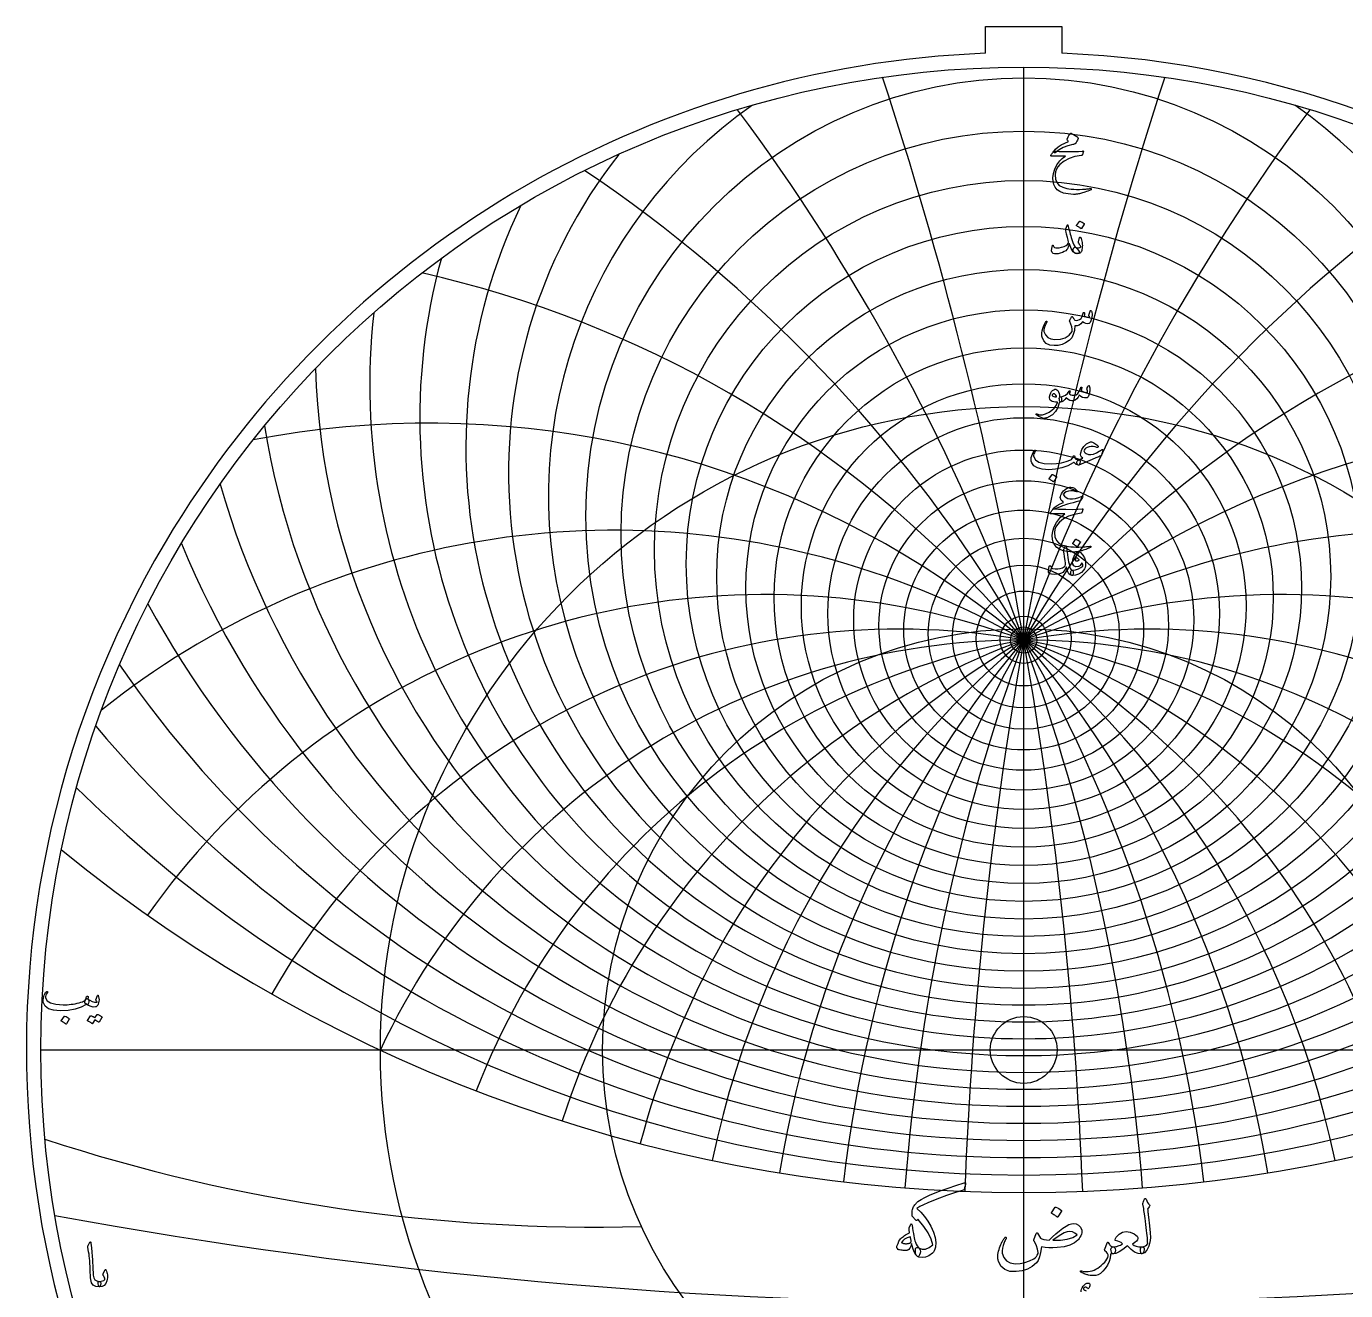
# Model space of a CAD drawing. Header units: millimetres. Extents: x -80 to 80, y -80 to 82.
# Drawn here: x -80.4 to 25.9, y -19.4 to 82.5 of the extents above; entities that cross this region are included whole.
import ezdxf

# ---------------------------------------------------------------- set-up
doc = ezdxf.new("R2010")
doc.units = ezdxf.units.MM
for name, color, linetype in [('CUT_INNER', 6, 'Continuous'), ('CUT_OUTER', 1, 'Continuous'), ('ENGRAVE', 7, 'Continuous'), ('ENGRAVE_FINE', 8, 'Continuous'), ('TEXT', 5, 'Continuous')]:
    doc.layers.add(name, color=color, linetype=linetype)

msp = doc.modelspace()

# ---------------------------------------------------------------- linework, layer by layer
at = {"layer": 'CUT_INNER'}
msp.add_circle((0, 0), 2.69, dxfattribs=at)
at = {"layer": 'CUT_OUTER'}
for points in [[(-3.08, 82.482), (3.08, 82.482), (3.08, 80.3107)], [(-3.08, 80.3107), (-3.08, 82.482)]]:
    msp.add_lwpolyline(points, dxfattribs=at)
for centre, radius, start, end in [((-0.0002, -0.0002), 80.3699, 149.413866, 87.803582), ((-0.0008, 0.0008), 80.3689, 92.195702, 149.41427)]:
    msp.add_arc(centre, radius, start, end, dxfattribs=at)
at = {"layer": 'ENGRAVE'}
for points in [[(0, -79.2), (0, 79.2)], [(-79.2, 0), (79.2, 0)]]:
    msp.add_lwpolyline(points, dxfattribs=at)
for centre, radius in [((0, 0), 79.2), ((0, 41.5908), 32.4494), ((0, 36.4617), 20.1155), ((0, 0), 51.8435), ((0, 33.8384), 9.6634), ((0, 33.0279), 1.056), ((0, 0), 33.9362)]:
    msp.add_circle(centre, radius, dxfattribs=at)
for centre, radius, start, end in [((0, 50.927), 48.6634, 164.663432, 15.336568), ((0, 68.9515), 73.4873, 202.52382, 337.47618), ((0, -24.175), 57.203, 25, 155), ((0, -24.175), 57.203, 25, 155), ((0, 111.1787), 122.6721, 230.794386, 309.205614), ((-34.4562, 128.5923), 142.8669, 251.886951, 271.462631)]:
    msp.add_arc(centre, radius, start, end, dxfattribs=at)
at = {"layer": 'ENGRAVE_FINE'}
for centre, radius in [((0, 43.0375), 35.2894), ((0, 40.3051), 29.7574), ((0, 39.1628), 27.1938), ((0, 38.1494), 24.7418), ((0, 37.2525), 22.3866), ((0, 35.7683), 17.9172), ((0, 35.165), 15.7815), ((0, 34.6455), 13.6994), ((0, 34.2047), 11.6625), ((0, 33.5432), 7.695), ((0, 33.3163), 5.7506), ((0, 33.1556), 3.824), ((0, 33.0598), 1.9091)]:
    msp.add_circle(centre, radius, dxfattribs=at)
for centre, radius, start, end in [((-324.4141, -24.175), 329.4187, 2.222313, 18.138904), ((-324.4141, -24.175), 329.4187, 2.222313, 18.138904), ((324.4141, -24.175), 329.4187, 161.861096, 177.777687), ((324.4141, -24.175), 329.4187, 161.861096, 177.777687), ((0, 44.6662), 38.3007, 124.768643, 55.231357), ((-157.1638, -24.175), 167.2502, 4.47719, 36.696033), ((-157.1638, -24.175), 167.2502, 4.47719, 36.696033), ((157.1638, -24.175), 167.2502, 143.303967, 175.52281), ((157.1638, -24.175), 167.2502, 143.303967, 175.52281), ((0, 46.5024), 41.5104, 141.807745, 38.192255), ((-99.0784, -24.175), 114.4059, 6.799082, 56.167179), ((-99.0784, -24.175), 114.4059, 6.799082, 56.167179), ((99.0784, -24.175), 114.4059, 123.832821, 173.200918), ((99.0784, -24.175), 114.4059, 123.832821, 173.200918), ((0, 48.5767), 44.9514, 154.322624, 25.677376), ((-68.1718, -24.175), 88.992, 9.226433, 77.22755), ((-68.1718, -24.175), 88.992, 9.226433, 77.22755), ((68.1718, -24.175), 88.992, 102.77245, 170.773567), ((68.1718, -24.175), 88.992, 102.77245, 170.773567), ((0, 53.5999), 52.695, 173.668859, 6.331141), ((0, 56.6539), 57.1063, 181.754826, 358.245174), ((-47.999, -24.175), 74.6732, 11.804305, 100.885265), ((-47.999, -24.175), 74.6732, 11.804305, 100.885265), ((0, 60.1626), 61.973, 189.16365, 350.83635), ((47.999, -24.175), 74.6732, 79.114735, 168.195695), ((47.999, -24.175), 74.6732, 79.114735, 168.195695), ((0, 64.2207), 67.3916, 196.051023, 343.948977), ((-33.0261, -24.175), 66.0523, 14.587882, 128.690572), ((-33.0261, -24.175), 66.0523, 14.587882, 128.690572), ((33.0261, -24.175), 66.0523, 51.309428, 165.412118), ((33.0261, -24.175), 66.0523, 51.309428, 165.412118), ((-20.8202, -24.175), 60.8741, 17.647457, 144.863094), ((-20.8202, -24.175), 60.8741, 17.647457, 144.863094), ((20.8202, -24.175), 60.8741, 35.136906, 162.352543), ((20.8202, -24.175), 60.8741, 35.136906, 162.352543), ((0, 74.5185), 80.4253, 208.658993, 331.341007), ((-10.0864, -24.175), 58.0854, 21.075864, 150.400641), ((-10.0864, -24.175), 58.0854, 21.075864, 150.400641), ((10.0864, -24.175), 58.0854, 29.599359, 158.924136), ((10.0864, -24.175), 58.0854, 29.599359, 158.924136), ((0, 81.1431), 88.4293, 214.513993, 325.486007), ((0, 89.133), 97.8086, 220.132937, 319.867063), ((0, 98.9277), 109.0051, 225.550488, 314.449512), ((0, 413.6059), 434.0276, 259.637891, 280.362109)]:
    msp.add_arc(centre, radius, start, end, dxfattribs=at)
at = {"layer": 'TEXT'}
for points in [[(3.9532, 72.9555), (3.5439, 72.8487), (3.1827, 72.7108), (2.8695, 72.5419), (2.6042, 72.3419), (2.5635, 72.3112), (2.5258, 72.2939), (2.4909, 72.2901), (2.459, 72.2998), (2.4219, 72.344), (2.4274, 72.4063), (2.4757, 72.4868), (2.5668, 72.5855), (2.7819, 72.7641), (3.0293, 72.9251), (3.3089, 73.0685), (3.6206, 73.1944), (3.5316, 73.3255), (3.515, 73.3583), (3.507, 73.3911), (3.5079, 73.4239), (3.5176, 73.4567), (3.5805, 73.5817), (3.6382, 73.685), (3.6906, 73.7667), (3.7377, 73.8267), (3.7679, 73.8551), (3.7974, 73.87), (3.8264, 73.8715), (3.8548, 73.8595), (4.0196, 73.7664), (4.1581, 73.6792), (4.2702, 73.5978), (4.356, 73.5223), (4.3727, 73.498), (4.3806, 73.4672), (4.3797, 73.43), (4.3701, 73.3864), (4.3399, 73.3182), (4.2916, 73.2354), (4.2251, 73.1379), (4.1405, 73.0258), (4.1183, 73.0091), (4.0797, 72.9918), (4.0246, 72.974), (3.9532, 72.9555)], [(2.8478, 72.4122), (3.4488, 72.3911), (3.9684, 72.3888), (4.4066, 72.4052), (4.7635, 72.4403), (4.7745, 72.4416), (4.784, 72.4409), (4.792, 72.4381), (4.7986, 72.4333), (4.8035, 72.4267), (4.8062, 72.4186), (4.807, 72.4091), (4.8057, 72.3981), (4.7964, 72.3554), (4.7875, 72.3162), (4.7789, 72.2805), (4.7705, 72.2483), (4.7625, 72.2196), (4.7547, 72.1944), (4.7472, 72.1727), (4.7401, 72.1546), (4.7249, 72.1256), (4.7073, 72.1042), (4.6874, 72.0905), (4.6651, 72.0843), (4.1241, 71.9862), (3.6534, 71.8326), (3.2529, 71.6232), (2.9227, 71.3583), (2.7559, 71.1677), (2.6347, 70.966), (2.5591, 70.7532), (2.5293, 70.5293), (2.558, 70.1777), (2.6721, 69.8911), (2.8718, 69.6695), (3.1569, 69.5129), (3.3048, 69.4654), (3.4672, 69.4262), (3.6443, 69.3952), (3.8361, 69.3724), (4.0422, 69.3574), (4.2623, 69.3501), (4.4965, 69.3504), (4.7448, 69.3583), (4.833, 69.3633), (4.9198, 69.3688), (5.0052, 69.375), (5.089, 69.3817), (5.1708, 69.389), (5.25, 69.3969), (5.3266, 69.4054), (5.4005, 69.4145), (5.423, 69.4157), (5.4391, 69.4098), (5.4488, 69.3969), (5.452, 69.377), (5.4503, 69.3539), (5.445, 69.3361), (5.4362, 69.3235), (5.4239, 69.3161), (5.2916, 69.2602), (5.1663, 69.2096), (5.048, 69.1642), (4.9368, 69.1241), (4.8329, 69.089), (4.7366, 69.0585), (4.6479, 69.0328), (4.5668, 69.0117), (4.4905, 68.9962), (4.4163, 68.9824), (4.3441, 68.9704), (4.274, 68.9602), (4.2057, 68.9523), (4.1388, 68.9473), (4.0734, 68.9452), (4.0094, 68.9461), (3.5726, 68.9801), (3.2085, 69.0539), (2.9169, 69.1674), (2.6979, 69.3208), (2.5372, 69.5126), (2.4251, 69.7365), (2.3615, 69.9927), (2.3466, 70.281), (2.3926, 70.6388), (2.5024, 70.9859), (2.676, 71.3226), (2.9134, 71.6487), (3.0062, 71.7474), (3.1113, 71.8419), (3.2287, 71.9324), (3.3583, 72.0187), (2.2248, 72.0281), (2.1976, 72.0398), (2.1862, 72.0609), (2.1906, 72.0913), (2.2108, 72.1312), (2.2488, 72.1891), (2.2834, 72.2412), (2.3144, 72.2875), (2.3419, 72.3279), (2.3659, 72.3621), (2.3864, 72.3899), (2.4034, 72.4113), (2.4169, 72.4262), (2.4473, 72.4289), (2.5293, 72.4274), (2.6628, 72.4218), (2.8478, 72.4122)], [(3.5902, 66.3697), (3.6171, 66.2469), (3.6464, 66.1221), (3.678, 65.9952), (3.712, 65.8662), (3.7483, 65.7346), (3.7869, 65.5998), (3.8279, 65.4618), (3.8712, 65.3205), (3.9587, 65.0664), (4.0387, 64.8756), (4.111, 64.7479), (4.1757, 64.6835), (4.2322, 64.6452), (4.2893, 64.591), (4.3469, 64.5211), (4.4052, 64.4353), (4.4602, 64.329), (4.4754, 64.2491), (4.4508, 64.1955), (4.3864, 64.1683), (4.1783, 64.1894), (3.9942, 64.3276), (3.834, 64.5828), (3.6979, 64.9552), (3.695, 64.9613), (3.6909, 64.9657), (3.6856, 64.9684), (3.6792, 64.9692), (3.6745, 64.9684), (3.6698, 64.9657), (3.6651, 64.9613), (3.6604, 64.9552), (3.6473, 64.8949), (3.6312, 64.8311), (3.6121, 64.7637), (3.5902, 64.6929), (3.5662, 64.6259), (3.541, 64.5699), (3.5147, 64.5252), (3.4871, 64.4915), (3.3882, 64.4051), (3.2647, 64.3287), (3.1165, 64.2623), (2.9438, 64.2058), (2.7682, 64.1639), (2.6159, 64.1461), (2.4871, 64.1522), (2.3817, 64.1824), (2.2916, 64.2579), (2.2506, 64.3908), (2.2588, 64.5811), (2.3162, 64.8287), (2.3217, 64.8369), (2.3291, 64.8428), (2.3381, 64.8463), (2.349, 64.8475), (2.3618, 64.846), (2.3724, 64.8416), (2.3806, 64.8343), (2.3864, 64.824), (2.4087, 64.7722), (2.4333, 64.7292), (2.4602, 64.6949), (2.4895, 64.6695), (2.5808, 64.6355), (2.7049, 64.6273), (2.8618, 64.6449), (3.0515, 64.6882), (3.2538, 64.7532), (3.411, 64.8264), (3.5231, 64.9078), (3.5902, 64.9974), (3.6013, 65.0881), (3.5832, 65.2433), (3.5357, 65.4628), (3.459, 65.7468), (3.4222, 65.8964), (3.4005, 66.0173), (3.3941, 66.1095), (3.4028, 66.173), (3.4918, 66.4259), (3.5015, 66.4526), (3.5117, 66.4716), (3.5226, 66.483), (3.534, 66.4868), (3.548, 66.4795), (3.5621, 66.4575), (3.5761, 66.421), (3.5902, 66.3697)], [(4.4942, 66.7725), (4.5, 66.7784), (4.5082, 66.7819), (4.5188, 66.7831), (4.5316, 66.7819), (4.6227, 66.745), (4.7085, 66.6999), (4.789, 66.6467), (4.8642, 66.5852), (4.8715, 66.5758), (4.8747, 66.5664), (4.8739, 66.5571), (4.8689, 66.5477), (4.6487, 66.1917), (4.6405, 66.1832), (4.63, 66.1812), (4.6171, 66.1856), (4.6019, 66.1964), (4.5887, 66.2058), (4.5679, 66.2198), (4.5395, 66.2386), (4.5035, 66.262), (4.4593, 66.2901), (4.4064, 66.3229), (4.3446, 66.3604), (4.274, 66.4025), (4.2647, 66.4095), (4.26, 66.4166), (4.26, 66.4236), (4.2647, 66.4306)], [(4.5363, 64.8568), (4.5088, 64.9028), (4.4825, 64.9423), (4.4573, 64.9754), (4.4333, 65.002), (4.416, 65.0249), (4.4064, 65.0512), (4.4043, 65.0811), (4.4099, 65.1144), (4.5082, 65.4704), (4.522, 65.5015), (4.5398, 65.5102), (4.5618, 65.4968), (4.5879, 65.4611), (4.6271, 65.3852), (4.6605, 65.2936), (4.688, 65.1862), (4.7096, 65.0629), (4.7222, 64.9447), (4.7272, 64.8287), (4.7246, 64.7151), (4.7143, 64.6039), (4.6976, 64.507), (4.6757, 64.4224), (4.6484, 64.3501), (4.616, 64.2901), (4.5758, 64.2456), (4.5211, 64.2105), (4.4517, 64.1847), (4.3677, 64.1683), (4.2816, 64.1651), (4.2014, 64.1788), (4.1271, 64.2096), (4.0586, 64.2573), (4.0056, 64.3179), (3.9778, 64.3873), (3.9751, 64.4654), (3.9977, 64.5524), (4.0337, 64.6235), (4.0761, 64.6683), (4.125, 64.6868), (4.1804, 64.6788), (4.308, 64.6481), (4.4192, 64.6449), (4.5141, 64.6692), (4.5925, 64.721), (4.5943, 64.7348), (4.5855, 64.762), (4.5662, 64.8027), (4.5363, 64.8568)], [(5.3443, 59.5359), (5.3525, 59.5564), (5.363, 59.571), (5.3759, 59.5798), (5.3911, 59.5827), (5.4107, 59.5804), (5.4274, 59.5733), (5.4412, 59.5616), (5.452, 59.5452), (5.4787, 59.4867), (5.4977, 59.4141), (5.5091, 59.3274), (5.5129, 59.2267), (5.5027, 59.0622), (5.4719, 58.9059), (5.4207, 58.7578), (5.349, 58.6178), (5.3244, 58.5842), (5.2975, 58.5581), (5.2682, 58.5397), (5.2366, 58.5288), (5.1221, 58.5215), (4.9989, 58.5417), (4.8668, 58.5894), (4.726, 58.6647), (4.6075, 58.5022), (4.4672, 58.3942), (4.3054, 58.3406), (4.1218, 58.3415), (4.1158, 58.2427), (4.1072, 58.1477), (4.0959, 58.0565), (4.082, 57.9691), (4.0655, 57.885), (4.0463, 57.8034), (4.0245, 57.7245), (4, 57.6483), (3.9432, 57.5107), (3.8665, 57.3836), (3.7699, 57.2671), (3.6534, 57.1612), (3.3809, 56.9797), (3.0925, 56.852), (2.7884, 56.7782), (2.4684, 56.7583), (2.108, 56.8072), (1.8232, 56.9352), (1.6139, 57.1421), (1.4801, 57.4281), (1.462, 57.5312), (1.459, 57.653), (1.4713, 57.7935), (1.4988, 57.9527), (1.543, 58.1272), (1.6054, 58.3087), (1.6859, 58.4972), (1.7846, 58.6928), (1.7925, 58.7051), (1.8021, 58.7139), (1.8135, 58.7191), (1.8267, 58.7209), (1.8399, 58.7197), (1.8513, 58.7162), (1.861, 58.7103), (1.8689, 58.7021), (1.8741, 58.6901), (1.8759, 58.6776), (1.8741, 58.6644), (1.8689, 58.6506), (1.7436, 58.3904), (1.6628, 58.1764), (1.6265, 58.0086), (1.6347, 57.8872), (1.7529, 57.6193), (1.9391, 57.4246), (2.1932, 57.3031), (2.5152, 57.2548), (2.9655, 57.2835), (3.3466, 57.3977), (3.6587, 57.5973), (3.9017, 57.8825), (3.9008, 58.0704), (3.87, 58.2689), (3.8095, 58.4779), (3.719, 58.6975), (3.7076, 58.7197), (3.7014, 58.7396), (3.7006, 58.7572), (3.7049, 58.7724), (3.7301, 58.8247), (3.7541, 58.8737), (3.777, 58.9195), (3.7986, 58.9621), (3.8191, 59.0009), (3.8384, 59.0353), (3.8566, 59.0653), (3.8736, 59.0909), (3.8832, 59.1017), (3.8935, 59.1061), (3.9043, 59.1041), (3.9157, 59.0956), (3.9216, 59.0892), (3.9298, 59.0792), (3.9403, 59.0657), (3.9532, 59.0488), (3.9678, 59.0283), (3.9836, 59.0043), (4.0006, 58.9767), (4.0188, 58.9457), (4.0556, 58.886), (4.0867, 58.8427), (4.1119, 58.8157), (4.1312, 58.8052), (4.253, 58.7949), (4.3747, 58.8157), (4.4965, 58.8675), (4.6183, 58.9504), (4.6625, 59.0054), (4.7061, 59.0956), (4.7492, 59.2209), (4.7916, 59.3813), (4.7957, 59.3965), (4.8033, 59.4094), (4.8144, 59.42), (4.8291, 59.4281), (4.8428, 59.4334), (4.856, 59.4352), (4.8686, 59.4334), (4.8806, 59.4281), (4.8985, 59.3989), (4.9052, 59.3438), (4.9008, 59.263), (4.8853, 59.1565), (4.9798, 59.0985), (5.0808, 59.0605), (5.1883, 59.0423), (5.3021, 59.0441), (5.3007, 59.0783), (5.2963, 59.1061), (5.289, 59.1275), (5.2787, 59.1424), (5.267, 59.1565), (5.26, 59.1705), (5.2576, 59.1846), (5.26, 59.1986)], [(2.8689, 52.1533), (2.7591, 51.7678), (2.575, 51.4449), (2.3165, 51.1846), (1.9836, 50.987), (1.9371, 50.967), (1.8911, 50.949), (1.8457, 50.933), (1.8009, 50.9191), (1.757, 50.9076), (1.7143, 50.8986), (1.6727, 50.8923), (1.6323, 50.8887), (1.5316, 50.903), (1.3981, 50.9554), (1.2319, 51.0459), (1.0328, 51.1744), (1.0114, 51.1928), (0.9988, 51.2107), (0.995, 51.228), (1, 51.2447), (1.0111, 51.2575), (1.0258, 51.2634), (1.0439, 51.2622), (1.0656, 51.254), (1.2725, 51.187), (1.5047, 51.1873), (1.762, 51.2549), (2.0445, 51.3899), (2.2752, 51.5465), (2.4661, 51.7306), (2.6171, 51.9423), (2.7284, 52.1814), (2.7275, 52.1899), (2.7248, 52.1967), (2.7205, 52.2016), (2.7143, 52.2048), (2.553, 52.2142), (2.4157, 52.233), (2.3024, 52.2611), (2.2131, 52.2985), (2.144, 52.3565), (2.1007, 52.4367), (2.0832, 52.5392), (2.0913, 52.6639), (2.094, 52.6804), (2.0972, 52.6972), (2.101, 52.7144), (2.1054, 52.7318), (2.1104, 52.7498), (2.1159, 52.7687), (2.1221, 52.7884), (2.1288, 52.8091), (2.1839, 52.9428), (2.2506, 53.0538), (2.3291, 53.1419), (2.4192, 53.2072), (2.5114, 53.2429), (2.596, 53.2423), (2.673, 53.2054), (2.7424, 53.1323), (2.803, 53.0304), (2.849, 52.9121), (2.8803, 52.7775), (2.897, 52.6264), (2.9062, 52.6265), (2.9151, 52.627), (2.9238, 52.6277), (2.9321, 52.6287), (2.9404, 52.6298), (2.9491, 52.6305), (2.958, 52.6309), (2.9672, 52.6311), (2.9988, 52.6243), (3.0234, 52.6041), (3.041, 52.5705), (3.0515, 52.5234), (3.0559, 52.4715), (3.0551, 52.4191), (3.0489, 52.3661), (3.0375, 52.3126), (3.0226, 52.2654), (3.0059, 52.2318), (2.9874, 52.2116), (2.9672, 52.2048), (2.8782, 52.2048), (2.8777, 52.1964), (2.8759, 52.1849), (2.873, 52.1706), (2.8689, 52.1533)], [(5.2342, 53.5398), (5.2445, 53.5468), (5.2565, 53.5444), (5.2702, 53.5327), (5.2857, 53.5116), (5.3024, 53.4759), (5.315, 53.425), (5.3235, 53.3588), (5.3279, 53.2775), (5.3294, 53.1849), (5.3244, 53.0948), (5.313, 53.007), (5.2951, 52.9215), (5.243, 52.7552), (5.185, 52.6358), (5.1212, 52.5632), (5.0516, 52.5374), (4.8867, 52.5471), (4.7342, 52.5901), (4.594, 52.6665), (4.4661, 52.7763), (4.3782, 52.6033), (4.274, 52.4683), (4.1534, 52.3714), (4.0164, 52.3126), (3.8727, 52.2997), (3.7272, 52.336), (3.5799, 52.4215), (3.4309, 52.5561), (3.3103, 52.4024), (3.1921, 52.2927), (3.0761, 52.2268), (2.9625, 52.2048), (2.9397, 52.2177), (2.9181, 52.2564), (2.8976, 52.3208), (2.8782, 52.4109), (2.8712, 52.4999), (2.8829, 52.5655), (2.9134, 52.6077), (2.9625, 52.6264), (3.1786, 52.6753), (3.3677, 52.7704), (3.5299, 52.9118), (3.6651, 53.0995), (3.6724, 53.1097), (3.6804, 53.117), (3.6888, 53.1214), (3.6979, 53.1229), (3.709, 53.1217), (3.719, 53.1182), (3.7278, 53.1123), (3.7354, 53.1042), (3.7398, 53.079), (3.7295, 53.0362), (3.7046, 52.9759), (3.6651, 52.8981), (3.7169, 52.838), (3.7974, 52.7938), (3.9066, 52.7654), (4.0445, 52.7529), (4.2164, 52.7889), (4.3665, 52.9063), (4.4951, 53.105), (4.6019, 53.3852), (4.6072, 53.3995), (4.6136, 53.4098), (4.6212, 53.4159), (4.63, 53.418), (4.6432, 53.4168), (4.6546, 53.4133), (4.6643, 53.4074), (4.6722, 53.3992), (4.678, 53.3875), (4.6815, 53.3758), (4.6827, 53.3641), (4.6815, 53.3524), (4.6347, 53.1557), (4.6894, 53.1071), (4.7553, 53.0643), (4.8323, 53.0275), (4.9204, 52.9964), (5.0062, 52.9762), (5.0715, 52.9718), (5.1163, 52.9832), (5.1405, 53.0105), (5.1485, 53.052), (5.1441, 53.1112), (5.1274, 53.1879), (5.0984, 53.2821), (5.1034, 53.3088), (5.1277, 53.3606), (5.1713, 53.4376), (5.2342, 53.5398)], [(2.644, 52.6779), (2.5949, 52.7637), (2.541, 52.8243), (2.4825, 52.8597), (2.4192, 52.87), (2.3815, 52.86), (2.3478, 52.8442), (2.3182, 52.8225), (2.2928, 52.795), (2.2846, 52.7804), (2.2834, 52.7646), (2.2892, 52.7476), (2.3021, 52.7294), (2.3504, 52.687), (2.4204, 52.658), (2.512, 52.6425), (2.6253, 52.6404), (2.637, 52.6428), (2.644, 52.6498), (2.6464, 52.6615), (2.644, 52.6779)], [(6.3747, 48.3013), (6.2811, 47.9266), (6.2705, 47.9084), (6.253, 47.8915), (6.2284, 47.8756), (6.1968, 47.861), (6.1266, 47.8363), (6.0521, 47.8089), (5.9733, 47.7789), (5.89, 47.7463), (5.8023, 47.7113), (5.7102, 47.6742), (5.6138, 47.6352), (5.5129, 47.594), (4.4356, 47.1256), (4.3864, 47.1365), (4.3466, 47.169), (4.3162, 47.2231), (4.2951, 47.2989), (4.2916, 47.3794), (4.3138, 47.4477), (4.3619, 47.5036), (4.4356, 47.5472), (4.4448, 47.5514), (4.4631, 47.5595), (4.4905, 47.5713), (4.527, 47.587), (4.5722, 47.6062), (4.6259, 47.6286), (4.6881, 47.6542), (4.7588, 47.683), (4.6678, 47.7764), (4.6101, 47.8786), (4.5858, 47.9895), (4.5949, 48.1093), (4.685, 48.3941), (4.8384, 48.635), (5.0551, 48.832), (5.3349, 48.9851), (5.3961, 48.9995), (5.4672, 48.9957), (5.5483, 48.9737), (5.6394, 48.9336), (5.7339, 48.8789), (5.8209, 48.8177), (5.9002, 48.7501), (5.9719, 48.676), (5.9921, 48.6488), (6.0012, 48.6233), (5.9992, 48.5996), (5.986, 48.5776), (5.9661, 48.5607), (5.9438, 48.5519), (5.9192, 48.5513), (5.8923, 48.5589), (5.7521, 48.6031), (5.6031, 48.6233), (5.4453, 48.6195), (5.2787, 48.5917), (5.128, 48.5466), (5.0082, 48.4863), (4.9195, 48.4108), (4.8619, 48.32), (4.856, 48.2796), (4.8712, 48.2334), (4.9075, 48.1813), (4.9649, 48.1233), (5.0305, 48.0706), (5.0961, 48.0296), (5.1616, 48.0004), (5.2272, 47.9828), (5.4236, 47.9778), (5.6335, 48.0191), (5.8569, 48.1066), (6.0937, 48.2404), (6.1192, 48.2565), (6.1441, 48.272), (6.1684, 48.2869), (6.1921, 48.3013), (6.2149, 48.3148), (6.2366, 48.3271), (6.2571, 48.3382), (6.2764, 48.3481), (6.33, 48.3733), (6.3642, 48.3739), (6.3791, 48.3499), (6.3747, 48.3013)], [(0.8618, 48.3153), (0.8785, 48.3335), (0.8958, 48.3411), (0.9136, 48.3382), (0.9321, 48.3247), (0.9461, 48.3071), (0.9508, 48.2872), (0.9461, 48.265), (0.9321, 48.2404), (0.8607, 48.1297), (0.815, 48.0273), (0.7951, 47.933), (0.8009, 47.847), (0.9476, 47.5642), (1.233, 47.3669), (1.6572, 47.255), (2.2202, 47.2287), (2.6379, 47.2594), (3.0387, 47.3235), (3.4224, 47.421), (3.7893, 47.5519), (3.8539, 47.5902), (3.9075, 47.6491), (3.95, 47.7284), (3.9813, 47.8282), (3.9918, 47.8566), (4.0094, 47.8762), (4.034, 47.8871), (4.0656, 47.8891), (4.0881, 47.8794), (4.1042, 47.8598), (4.1139, 47.8303), (4.1171, 47.7907), (4.1391, 47.693), (4.2003, 47.6198), (4.3007, 47.5712), (4.4403, 47.5472), (4.4907, 47.5361), (4.5246, 47.5074), (4.5422, 47.4611), (4.5434, 47.3973), (4.5264, 47.2784), (4.5035, 47.1936), (4.4749, 47.1426), (4.4403, 47.1256), (4.3376, 47.1391), (4.2401, 47.1795), (4.1479, 47.2468), (4.0609, 47.3411), (4.0536, 47.3449), (4.041, 47.3423), (4.0232, 47.3332), (4, 47.3177), (3.5633, 47.0718), (3.0867, 46.8961), (2.5703, 46.7907), (2.0141, 46.7556), (1.5, 46.7907), (1.1007, 46.8961), (0.8162, 47.0718), (0.6464, 47.3177), (0.6077, 47.455), (0.5949, 47.5952), (0.6077, 47.7383), (0.6464, 47.8844), (0.6985, 48.0203), (0.7518, 48.1374), (0.8062, 48.2357), (0.8618, 48.3153)], [(2.281, 46.3715), (2.2869, 46.3774), (2.2951, 46.3809), (2.3056, 46.3821), (2.3185, 46.3809), (2.4096, 46.344), (2.4953, 46.2989), (2.5758, 46.2457), (2.6511, 46.1842), (2.6584, 46.1748), (2.6616, 46.1654), (2.6607, 46.1561), (2.6558, 46.1467), (2.4356, 45.7907), (2.4274, 45.7822), (2.4169, 45.7802), (2.404, 45.7846), (2.3888, 45.7954), (2.3756, 45.8048), (2.3548, 45.8188), (2.3264, 45.8376), (2.2904, 45.861), (2.2462, 45.8891), (2.1932, 45.9219), (2.1315, 45.9594), (2.0609, 46.0015), (2.0515, 46.0085), (2.0469, 46.0156), (2.0469, 46.0226), (2.0515, 46.0296)], [(4.7518, 44.6137), (4.7556, 44.5806), (4.7342, 44.5188), (4.6877, 44.4284), (4.616, 44.3092), (4.6007, 44.2899), (4.5832, 44.2741), (4.5633, 44.2618), (4.541, 44.253), (4.2412, 44.1705), (3.9743, 44.0961), (3.7401, 44.0299), (3.5387, 43.972), (3.37, 43.9225), (3.2342, 43.8818), (3.1312, 43.8499), (3.0609, 43.8268), (2.4942, 43.5739), (2.4543, 43.5709), (2.4239, 43.5762), (2.4028, 43.5897), (2.3911, 43.6113), (2.3908, 43.6192), (2.3946, 43.6289), (2.4025, 43.6403), (2.4145, 43.6535), (2.5299, 43.7618), (2.7026, 43.876), (2.9327, 43.996), (3.2202, 44.1219), (3.142, 44.1886), (3.0761, 44.253), (3.0226, 44.3151), (2.9813, 44.3748), (2.9558, 44.4401), (2.9497, 44.5188), (2.9628, 44.611), (2.9953, 44.7167), (3.048, 44.8268), (3.1218, 44.9369), (3.2166, 45.0469), (3.3326, 45.157), (3.4587, 45.2521), (3.5796, 45.3174), (3.6953, 45.3529), (3.8056, 45.3584), (3.9552, 45.3283), (4.0902, 45.2659), (4.2105, 45.1714), (4.3162, 45.0446), (4.3256, 45.0288), (4.3302, 45.0141), (4.3302, 45.0007), (4.3256, 44.9884), (4.3153, 44.977), (4.3033, 44.9708), (4.2895, 44.9699), (4.274, 44.9743), (4.2051, 44.9963), (4.1388, 45.0153), (4.0751, 45.0314), (4.0141, 45.0446), (3.956, 45.0545), (3.9011, 45.061), (3.8494, 45.0639), (3.801, 45.0633), (3.5993, 45.0396), (3.4298, 44.9825), (3.2925, 44.8921), (3.1874, 44.7682), (3.2992, 44.621), (3.4239, 44.5118), (3.5615, 44.4407), (3.712, 44.4076), (3.9359, 44.4052), (4.1768, 44.4404), (4.4347, 44.513), (4.7096, 44.623), (4.721, 44.626), (4.7319, 44.6254), (4.7421, 44.6213), (4.7518, 44.6137)], [(2.808, 43.5879), (3.409, 43.5668), (3.9286, 43.5645), (4.3668, 43.5809), (4.7237, 43.616), (4.7347, 43.6173), (4.7442, 43.6166), (4.7522, 43.6138), (4.7588, 43.609), (4.7636, 43.6024), (4.7664, 43.5943), (4.7672, 43.5848), (4.7658, 43.5739), (4.7566, 43.5311), (4.7477, 43.4919), (4.7391, 43.4562), (4.7307, 43.424), (4.7227, 43.3953), (4.7149, 43.3701), (4.7074, 43.3484), (4.7003, 43.3303), (4.685, 43.3013), (4.6675, 43.2799), (4.6476, 43.2662), (4.6253, 43.26), (4.0843, 43.162), (3.6136, 43.0083), (3.2131, 42.799), (2.8829, 42.534), (2.7161, 42.3435), (2.5949, 42.1418), (2.5193, 41.9289), (2.4895, 41.705), (2.5182, 41.3534), (2.6323, 41.0668), (2.832, 40.8452), (3.1171, 40.6886), (3.265, 40.6412), (3.4274, 40.6019), (3.6045, 40.5709), (3.7963, 40.5481), (4.0024, 40.5331), (4.2225, 40.5258), (4.4567, 40.5261), (4.7049, 40.534), (4.7932, 40.539), (4.88, 40.5446), (4.9653, 40.5507), (5.0492, 40.5574), (5.131, 40.5648), (5.2102, 40.5727), (5.2868, 40.5812), (5.3607, 40.5902), (5.3832, 40.5914), (5.3993, 40.5855), (5.409, 40.5727), (5.4122, 40.5528), (5.4105, 40.5296), (5.4052, 40.5118), (5.3964, 40.4992), (5.3841, 40.4919), (5.2518, 40.436), (5.1265, 40.3853), (5.0082, 40.3399), (4.897, 40.2998), (4.7931, 40.2647), (4.6968, 40.2343), (4.6081, 40.2085), (4.527, 40.1874), (4.4507, 40.1719), (4.3765, 40.1581), (4.3043, 40.1461), (4.2342, 40.1359), (4.1659, 40.128), (4.099, 40.123), (4.0335, 40.121), (3.9696, 40.1218), (3.5328, 40.1558), (3.1686, 40.2296), (2.8771, 40.3432), (2.6581, 40.4966), (2.4974, 40.6883), (2.3853, 40.9122), (2.3217, 41.1684), (2.3068, 41.4567), (2.3528, 41.8145), (2.4625, 42.1617), (2.6361, 42.4983), (2.8736, 42.8244), (2.9664, 42.9231), (3.0714, 43.0176), (3.1888, 43.1081), (3.3185, 43.1945), (2.185, 43.2038), (2.1578, 43.2155), (2.1464, 43.2366), (2.1508, 43.2671), (2.171, 43.3069), (2.209, 43.3648), (2.2436, 43.4169), (2.2746, 43.4632), (2.3021, 43.5036), (2.3261, 43.5379), (2.3466, 43.5657), (2.3636, 43.587), (2.3771, 43.602), (2.4075, 43.6046), (2.4895, 43.6031), (2.623, 43.5976), (2.808, 43.5879)], [(3.897, 38.6595), (3.9309, 38.6432), (3.9579, 38.6174), (3.9778, 38.5823), (3.9907, 38.5378), (3.9991, 38.4827), (4.0012, 38.43), (3.9968, 38.3797), (3.986, 38.3317), (3.9699, 38.2907), (3.9497, 38.2614), (3.9254, 38.2439), (3.897, 38.238), (3.7568, 38.2769), (3.6405, 38.375), (3.5483, 38.5322), (3.4801, 38.7485), (3.4713, 38.7859), (3.4637, 38.8182), (3.4573, 38.8456), (3.452, 38.868), (3.4479, 38.8854), (3.445, 38.8978), (3.4432, 38.9053), (3.4426, 38.9078), (3.4356, 38.9215), (3.4286, 38.9254), (3.4216, 38.9192), (3.4145, 38.9031), (3.3349, 38.7234), (3.2459, 38.5823), (3.1476, 38.4798), (3.0398, 38.416), (2.8835, 38.3668), (2.7003, 38.3364), (2.4901, 38.3246), (2.2529, 38.3317), (2.0946, 38.3806), (2.0082, 38.4991), (1.9939, 38.6874), (2.0515, 38.9453), (2.0647, 38.9763), (2.0808, 38.9991), (2.0998, 39.0138), (2.1218, 39.0202), (2.1435, 39.0182), (2.1616, 39.0073), (2.1762, 38.9877), (2.1874, 38.9593), (2.2111, 38.8987), (2.2401, 38.8528), (2.2743, 38.8214), (2.3138, 38.8047), (2.5354, 38.7708), (2.7459, 38.7673), (2.9453, 38.7942), (3.1335, 38.8516), (3.2152, 38.8943), (3.2822, 38.9523), (3.3346, 39.0255), (3.3724, 39.1139), (3.37, 39.1557), (3.3583, 39.2532), (3.3373, 39.4063), (3.3068, 39.6151), (3.2913, 39.7267), (3.2775, 39.8276), (3.2655, 39.9176), (3.2553, 39.9968), (3.2465, 40.0646), (3.2389, 40.1203), (3.2325, 40.1641), (3.2272, 40.1959), (3.2228, 40.2444), (3.2237, 40.2872), (3.2298, 40.3241), (3.2412, 40.3551), (3.2594, 40.3936), (3.2764, 40.4295), (3.2922, 40.4627), (3.3068, 40.4933), (3.32, 40.5212), (3.3314, 40.5466), (3.3411, 40.5692), (3.349, 40.5893), (3.3572, 40.6054), (3.3677, 40.6162), (3.3806, 40.6218), (3.3958, 40.6221), (3.4125, 40.6156), (3.4251, 40.6057), (3.4336, 40.5922), (3.438, 40.5752), (3.4665, 40.3356), (3.4959, 40.1086), (3.5262, 39.8942), (3.5574, 39.6923), (3.5892, 39.5031), (3.6212, 39.3264), (3.6536, 39.1623), (3.6862, 39.0108), (3.7257, 38.8694), (3.774, 38.7638), (3.8311, 38.6938), (3.897, 38.6595)], [(4.1874, 41.142), (4.1932, 41.1479), (4.2014, 41.1514), (4.212, 41.1525), (4.2249, 41.1514), (4.3159, 41.1145), (4.4017, 41.0694), (4.4822, 41.0161), (4.5574, 40.9546), (4.5647, 40.9453), (4.5679, 40.9359), (4.5671, 40.9265), (4.5621, 40.9172), (4.3419, 40.5612), (4.3338, 40.5527), (4.3232, 40.5507), (4.3103, 40.555), (4.2951, 40.5659), (4.2819, 40.5752), (4.2612, 40.5893), (4.2328, 40.608), (4.1967, 40.6315), (4.1525, 40.6596), (4.0996, 40.6923), (4.0378, 40.7298), (3.9672, 40.772), (3.9579, 40.779), (3.9532, 40.786), (3.9532, 40.793), (3.9579, 40.8001)], [(4.4356, 40.1537), (4.4678, 40.149), (4.5035, 40.135), (4.5428, 40.1115), (4.5855, 40.0788), (4.7685, 39.8838), (4.8958, 39.6642), (4.9675, 39.4201), (4.9836, 39.1514), (4.9693, 39.0114), (4.9403, 38.8867), (4.8967, 38.7772), (4.8384, 38.683), (4.6496, 38.4883), (4.4298, 38.3492), (4.1789, 38.2658), (3.897, 38.238), (3.8686, 38.2447), (3.8443, 38.2649), (3.8241, 38.2986), (3.808, 38.3457), (3.802, 38.3718), (3.798, 38.3984), (3.7961, 38.4256), (3.7963, 38.4535), (3.7979, 38.481), (3.8004, 38.5073), (3.8037, 38.5325), (3.808, 38.5565), (3.8206, 38.5981), (3.8396, 38.6291), (3.8651, 38.6496), (3.897, 38.6595), (4.1716, 38.6964), (4.4099, 38.7649), (4.6119, 38.865), (4.7775, 38.9968), (4.7696, 39.0626), (4.76, 39.1151), (4.7486, 39.154), (4.7354, 39.1795), (4.7196, 39.2014), (4.7049, 39.2158), (4.6915, 39.2225), (4.6792, 39.2216), (4.6707, 39.2187), (4.664, 39.2146), (4.659, 39.2093), (4.6558, 39.2029), (4.6107, 39.1104), (4.5551, 39.0389), (4.4889, 38.9886), (4.4122, 38.9593), (4.1894, 38.942), (4.0363, 39.0026), (3.9529, 39.1411), (3.9391, 39.3574), (3.9579, 39.4816), (3.9953, 39.6104), (4.0515, 39.7439), (4.1265, 39.882), (4.2055, 40.0009), (4.2834, 40.0858), (4.3601, 40.1367), (4.4356, 40.1537)], [(4.2811, 39.6478), (4.2345, 39.6347), (4.1979, 39.5998), (4.1713, 39.5433), (4.1546, 39.4652), (4.1549, 39.4529), (4.1558, 39.4441), (4.1572, 39.4388), (4.1593, 39.4371), (4.2064, 39.4256), (4.2541, 39.4195), (4.3024, 39.4186), (4.3513, 39.423), (4.3943, 39.4321), (4.4298, 39.4453), (4.4576, 39.4625), (4.4778, 39.4839), (4.4251, 39.5591), (4.3747, 39.6115), (4.3267, 39.6411), (4.2811, 39.6478)], [(-75.4173, 4.1044), (-75.4124, 4.1019), (-75.4079, 4.0994), (-75.4037, 4.0969), (-75.3998, 4.0944), (-75.3959, 4.0916), (-75.3917, 4.0881), (-75.3871, 4.0841), (-75.3823, 4.0794), (-75.342, 4.0319), (-75.3261, 3.9645), (-75.3345, 3.8771), (-75.3673, 3.7696), (-75.3976, 3.7044), (-75.4285, 3.6635), (-75.46, 3.6469), (-75.4922, 3.6547), (-75.5084, 3.6625), (-75.5222, 3.666), (-75.5334, 3.665), (-75.5422, 3.6597), (-75.9519, 3.4355), (-76.4415, 3.2775), (-77.011, 3.1857), (-77.6605, 3.1601), (-78.1857, 3.2051), (-78.5823, 3.325), (-78.8502, 3.5198), (-78.9895, 3.7896), (-79.011, 3.917), (-79.0157, 4.0444), (-79.0035, 4.1718), (-78.9745, 4.2992), (-78.9349, 4.412), (-78.8858, 4.5153), (-78.8274, 4.6093), (-78.7597, 4.6939), (-78.7469, 4.7045), (-78.7334, 4.7114), (-78.7194, 4.7145), (-78.7047, 4.7139), (-78.691, 4.708), (-78.6797, 4.7002), (-78.671, 4.6905), (-78.6647, 4.6789), (-78.6619, 4.6677), (-78.6635, 4.654), (-78.6694, 4.6377), (-78.6797, 4.619), (-78.7522, 4.5128), (-78.7996, 4.4091), (-78.8221, 4.308), (-78.8196, 4.2093), (-78.701, 3.962), (-78.4249, 3.7846), (-77.9915, 3.6772), (-77.4007, 3.6397), (-77.2385, 3.6422), (-77.0766, 3.6497), (-76.915, 3.6622), (-76.7537, 3.6797), (-76.5937, 3.7022), (-76.4359, 3.7297), (-76.2802, 3.7622), (-76.1267, 3.7996), (-75.9778, 3.8421), (-75.8557, 3.8846), (-75.7604, 3.927), (-75.6921, 3.9695), (-75.6657, 3.992), (-75.6415, 4.0195), (-75.6195, 4.0519), (-75.5996, 4.0894), (-75.581, 4.1312), (-75.5628, 4.1768), (-75.5448, 4.2262), (-75.5272, 4.2793), (-75.5203, 4.2955), (-75.5097, 4.3092), (-75.4953, 4.3205), (-75.4772, 4.3292), (-75.4579, 4.3339), (-75.4397, 4.333), (-75.4229, 4.3264), (-75.4073, 4.3142), (-75.3948, 4.2974), (-75.3873, 4.2768), (-75.3848, 4.2524), (-75.3873, 4.2243)], [(-75.5671, 3.7047), (-75.6215, 3.7562), (-75.6496, 3.8209), (-75.6515, 3.8986), (-75.6271, 3.9895), (-75.5743, 4.071), (-75.5259, 4.1206), (-75.4819, 4.1384), (-75.4422, 4.1244), (-75.2549, 4.0004), (-75.0675, 3.9133), (-74.8802, 3.863), (-74.6928, 3.8496), (-74.6863, 3.8508), (-74.6816, 3.8546), (-74.6788, 3.8608), (-74.6778, 3.8696), (-74.6825, 3.8861), (-74.6966, 3.9108), (-74.72, 3.9436), (-74.7528, 3.9845), (-74.759, 3.997), (-74.7628, 4.0095), (-74.764, 4.0219), (-74.7628, 4.0344), (-74.6429, 4.3792), (-74.6372, 4.3923), (-74.6304, 4.4017), (-74.6223, 4.4073), (-74.6129, 4.4091), (-74.6035, 4.4076), (-74.5954, 4.4029), (-74.5885, 4.3951), (-74.5829, 4.3842), (-74.5454, 4.2721), (-74.523, 4.1606), (-74.5155, 4.0497), (-74.523, 3.9395), (-74.5473, 3.8024), (-74.5804, 3.691), (-74.6223, 3.6051), (-74.6728, 3.5448), (-74.7112, 3.5117), (-74.7465, 3.4874), (-74.7787, 3.4718), (-74.8077, 3.4649), (-74.9751, 3.4611), (-75.1575, 3.4999), (-75.3548, 3.581), (-75.5671, 3.7047)], [(-77.3108, 2.7155), (-77.3046, 2.7217), (-77.2958, 2.7255), (-77.2846, 2.7267), (-77.2708, 2.7255), (-77.1737, 2.6861), (-77.0822, 2.638), (-76.9964, 2.5812), (-76.9161, 2.5156), (-76.9083, 2.5056), (-76.9049, 2.4956), (-76.9058, 2.4856), (-76.9111, 2.4756), (-77.1459, 2.0959), (-77.1547, 2.0869), (-77.1659, 2.0847), (-77.1796, 2.0894), (-77.1959, 2.1009), (-77.2099, 2.1109), (-77.2321, 2.1259), (-77.2624, 2.1459), (-77.3008, 2.1709), (-77.348, 2.2009), (-77.4045, 2.2358), (-77.4704, 2.2758), (-77.5456, 2.3208), (-77.5556, 2.3283), (-77.5606, 2.3358), (-77.5606, 2.3433), (-77.5556, 2.3507)], [(-74.6778, 2.8554), (-74.6716, 2.8616), (-74.6628, 2.8653), (-74.6516, 2.8666), (-74.6379, 2.8653), (-74.5887, 2.8469), (-74.5411, 2.8266), (-74.495, 2.8045), (-74.4505, 2.7804), (-74.4073, 2.7542), (-74.365, 2.7255), (-74.3236, 2.6942), (-74.2831, 2.6605), (-74.2753, 2.6502), (-74.2719, 2.6393), (-74.2728, 2.6277), (-74.2781, 2.6155), (-74.518, 2.2358), (-74.5245, 2.2308), (-74.5342, 2.2308), (-74.547, 2.2358), (-74.5629, 2.2458), (-74.5739, 2.255), (-74.5917, 2.2677), (-74.6163, 2.2838), (-74.6479, 2.3033), (-74.6866, 2.3265), (-74.7328, 2.3539), (-74.7865, 2.3852), (-74.8477, 2.4207), (-75.0376, 2.1259), (-75.0463, 2.1169), (-75.0575, 2.1147), (-75.0713, 2.1194), (-75.0875, 2.1309), (-75.1016, 2.1409), (-75.1237, 2.1559), (-75.154, 2.1759), (-75.1924, 2.2009), (-75.2396, 2.2308), (-75.2961, 2.2658), (-75.362, 2.3058), (-75.4372, 2.3507), (-75.4451, 2.3582), (-75.4485, 2.3657), (-75.4476, 2.3732), (-75.4422, 2.3807), (-75.1974, 2.7454), (-75.1912, 2.7517), (-75.1824, 2.7554), (-75.1712, 2.7567), (-75.1575, 2.7554), (-75.1156, 2.7418), (-75.075, 2.7261), (-75.0357, 2.7081), (-74.9976, 2.688), (-74.9607, 2.666), (-74.9251, 2.6424), (-74.8908, 2.6173), (-74.8577, 2.5906)], [(-4.8025, -10.7123), (-4.7393, -10.701), (-4.6995, -10.717), (-4.6831, -10.7603), (-4.6901, -10.831), (-4.7588, -11.1058), (-4.7799, -11.176), (-4.8057, -11.2307), (-4.8361, -11.2697), (-4.8712, -11.2931), (-5.5746, -11.5236), (-6.2108, -11.7404), (-6.7799, -11.9436), (-7.2819, -12.1331), (-7.7159, -12.3097), (-8.0812, -12.4742), (-8.3779, -12.6267), (-8.6058, -12.767), (-8.2858, -13.0792), (-7.9938, -13.4227), (-7.7299, -13.7974), (-7.4942, -14.2034), (-7.2787, -14.6764), (-7.1445, -15.1152), (-7.0914, -15.5195), (-7.1195, -15.8896), (-7.1616, -16.0558), (-7.2132, -16.1924), (-7.2741, -16.2994), (-7.3443, -16.3767), (-7.6363, -16.5765), (-7.9189, -16.6952), (-8.1921, -16.7327), (-8.4559, -16.6889), (-8.5691, -16.6304), (-8.6527, -16.5359), (-8.7065, -16.4056), (-8.7307, -16.2393), (-8.7296, -16.1066), (-8.7073, -16.0082), (-8.664, -15.9442), (-8.5996, -15.9145), (-8.5672, -15.9161), (-8.5262, -15.927), (-8.4766, -15.9473), (-8.4185, -15.977), (-8.1788, -16.059), (-7.9157, -16.0426), (-7.6292, -15.9278), (-7.3193, -15.7147), (-7.4559, -15.2428), (-7.6972, -14.7451), (-8.043, -14.2217), (-8.4934, -13.6725), (-8.5063, -13.6635), (-8.52, -13.6616), (-8.5344, -13.6667), (-8.5496, -13.6788), (-8.6183, -13.735), (-8.6343, -13.7463), (-8.6511, -13.749), (-8.6687, -13.7432), (-8.687, -13.7287), (-8.9868, -13.3915), (-8.9938, -13.3657), (-8.9962, -13.3072), (-8.9938, -13.2158), (-8.9868, -13.0917), (-8.9751, -12.9598), (-8.9587, -12.8513), (-8.9376, -12.7662), (-8.9118, -12.7045), (-8.8675, -12.6261), (-8.8221, -12.5531), (-8.7754, -12.4856), (-8.7276, -12.4235), (-8.6786, -12.3665), (-8.6285, -12.3142), (-8.5771, -12.2666), (-8.5246, -12.2236), (-8.2698, -12.058), (-7.9548, -11.8856), (-7.5797, -11.7067), (-7.1445, -11.5211), (-6.6491, -11.3288), (-6.0937, -11.13), (-5.4782, -10.9245), (-4.8025, -10.7123)], [(2.548, -12.6795), (2.5558, -12.6717), (2.5668, -12.6671), (2.5808, -12.6655), (2.598, -12.6671), (2.7194, -12.7162), (2.8337, -12.7763), (2.9411, -12.8474), (3.0414, -12.9294), (3.0512, -12.9418), (3.0554, -12.9543), (3.0543, -12.9668), (3.0476, -12.9793), (2.7541, -13.4539), (2.7432, -13.4653), (2.7291, -13.468), (2.712, -13.4621), (2.6917, -13.4477), (2.6741, -13.4352), (2.6464, -13.4165), (2.6085, -13.3915), (2.5605, -13.3603), (2.5016, -13.3228), (2.4309, -13.2791), (2.3486, -13.2291), (2.2545, -13.1729), (2.242, -13.1635), (2.2358, -13.1542), (2.2358, -13.1448), (2.242, -13.1354)], [(9.6175, -12.3111), (9.6597, -12.2092), (9.6925, -12.1284), (9.7159, -12.0687), (9.73, -12.03), (9.7409, -12.0055), (9.7549, -11.9879), (9.7721, -11.9774), (9.7924, -11.9738), (9.8154, -11.9777), (9.8346, -11.9895), (9.8498, -12.009), (9.8611, -12.0363), (9.913, -12.1702), (9.9751, -12.2908), (10.0473, -12.3981), (10.1297, -12.4922), (10.1527, -12.5222), (10.1593, -12.5562), (10.1496, -12.5941), (10.1234, -12.6358), (9.986, -12.8294), (9.9954, -12.9161), (10.0047, -13.0012), (10.0141, -13.0847), (10.0235, -13.1667), (10.0329, -13.2471), (10.0422, -13.3259), (10.0516, -13.4032), (10.061, -13.4789), (10.1472, -14.1799), (10.1999, -14.728), (10.219, -15.123), (10.2046, -15.365), (10.0867, -15.8041), (9.9329, -16.1284), (9.7432, -16.338), (9.5176, -16.4329), (9.5114, -16.4329), (9.5051, -16.4329), (9.4989, -16.4329), (9.4926, -16.4329), (9.4556, -16.3978), (9.4318, -16.3174), (9.4212, -16.1917), (9.4239, -16.0207), (9.4298, -15.9575), (9.4474, -15.9114), (9.4766, -15.8825), (9.5176, -15.8708), (9.6761, -15.8392), (9.808, -15.7818), (9.9134, -15.6987), (9.9923, -15.5898), (9.987, -15.459), (9.9774, -15.3103), (9.9636, -15.1437), (9.9454, -14.959), (9.9234, -14.7572), (9.8978, -14.539), (9.8687, -14.3045), (9.8361, -14.0535), (9.8061, -13.8068), (9.7784, -13.5851), (9.753, -13.3884), (9.73, -13.2166), (9.7101, -13.0699), (9.6941, -12.9481), (9.682, -12.8513), (9.6738, -12.7795), (9.6113, -12.4235), (9.6094, -12.3884), (9.6097, -12.3579), (9.6125, -12.3322), (9.6175, -12.3111)], [(-8.4185, -15.977), (-8.3627, -16.0391), (-8.3326, -16.1253), (-8.3283, -16.2358), (-8.3498, -16.3704), (-8.3951, -16.5215), (-8.4435, -16.6187), (-8.495, -16.662), (-8.5496, -16.6515), (-8.7038, -16.5028), (-8.8353, -16.2752), (-8.9442, -15.9688), (-9.0305, -15.5835), (-9.0988, -15.8099), (-9.1726, -15.977), (-9.2518, -16.0847), (-9.3365, -16.1331), (-9.382, -16.1413), (-9.431, -16.1472), (-9.4835, -16.1507), (-9.5395, -16.1519), (-9.5986, -16.1515), (-9.6605, -16.1503), (-9.7251, -16.1483), (-9.7924, -16.1456), (-9.9111, -16.1343), (-10.0047, -16.1191), (-10.0734, -16.0999), (-10.1172, -16.0769), (-10.1773, -16.0086), (-10.214, -15.9411), (-10.2272, -15.8743), (-10.2171, -15.8084), (-10.1289, -15.589), (-10.0516, -15.418), (-9.9852, -15.2955), (-9.9298, -15.2213), (-9.8558, -15.1511), (-9.7776, -15.0839), (-9.695, -15.0199), (-9.6082, -14.959), (-9.5163, -14.9009), (-9.4185, -14.8451), (-9.3149, -14.7916), (-9.2054, -14.7404), (-9.2366, -14.4969), (-9.2428, -14.4465), (-9.2428, -14.4016), (-9.2366, -14.3622), (-9.2241, -14.3283), (-9.093, -14.0472), (-9.0656, -14.0125), (-9.0399, -14.0144), (-9.0157, -14.0531), (-8.993, -14.1284), (-8.9563, -14.3683), (-8.9212, -14.5882), (-8.8876, -14.7883), (-8.8556, -14.9684), (-8.8244, -15.1282), (-8.7932, -15.2674), (-8.762, -15.3858), (-8.7307, -15.4836), (-8.6644, -15.6456), (-8.5902, -15.7818), (-8.5083, -15.8923), (-8.4185, -15.977)], [(4.0094, -13.9785), (4.2272, -14.0105), (4.4122, -14.1128), (4.5644, -14.2853), (4.6839, -14.5281), (4.6971, -14.621), (4.687, -14.7248), (4.6534, -14.8396), (4.5964, -14.9653), (4.5309, -15.0863), (4.4715, -15.187), (4.4185, -15.2674), (4.3716, -15.3275), (4.0984, -15.5523), (3.7284, -15.7272), (3.2615, -15.8521), (2.6979, -15.927), (2.3587, -15.9434), (2.0344, -15.9364), (1.7248, -15.906), (1.4301, -15.8521), (1.3607, -16.3099), (1.2709, -16.678), (1.1608, -16.9563), (1.0305, -17.1448), (0.6885, -17.4356), (0.2998, -17.6523), (-0.1358, -17.7947), (-0.6183, -17.863), (-1.1261, -17.8392), (-1.5316, -17.6928), (-1.8349, -17.4239), (-2.0359, -17.0324), (-2.0531, -16.9717), (-2.0671, -16.9083), (-2.0781, -16.8421), (-2.0859, -16.7732), (-2.0898, -16.702), (-2.089, -16.6288), (-2.0835, -16.5537), (-2.0734, -16.4766), (-2.0515, -16.3402), (-2.0234, -16.2057), (-1.9891, -16.0732), (-1.9485, -15.9426), (-1.902, -15.8144), (-1.8501, -15.6889), (-1.7928, -15.5662), (-1.7299, -15.4462), (-1.702, -15.3974), (-1.6745, -15.3509), (-1.6474, -15.3068), (-1.6206, -15.265), (-1.5947, -15.2256), (-1.5699, -15.1885), (-1.5463, -15.1538), (-1.5238, -15.1214), (-1.5078, -15.1031), (-1.491, -15.0917), (-1.4735, -15.0874), (-1.4551, -15.0902), (-1.4356, -15.0976), (-1.4208, -15.1074), (-1.4106, -15.1195), (-1.4052, -15.1339), (-1.4036, -15.1503), (-1.4052, -15.1682), (-1.4098, -15.1878), (-1.4177, -15.2088), (-1.4633, -15.2779), (-1.5066, -15.354), (-1.5476, -15.4372), (-1.5863, -15.5273), (-1.6675, -15.758), (-1.7174, -15.9754), (-1.7362, -16.1796), (-1.7237, -16.3704), (-1.607, -16.733), (-1.3942, -16.9965), (-1.0855, -17.1608), (-0.6807, -17.226), (-0.2896, -17.2077), (0.0906, -17.1339), (0.4598, -17.0047), (0.8181, -16.8201), (0.9262, -16.7432), (1.0195, -16.6499), (1.098, -16.5402), (1.1616, -16.4142), (1.169, -16.3966), (1.1725, -16.3751), (1.1721, -16.3497), (1.1678, -16.3205), (1.1128, -16.041), (1.0414, -15.7959), (0.9536, -15.5851), (0.8493, -15.4087), (0.8287, -15.3763), (0.8166, -15.3478), (0.813, -15.3232), (0.8181, -15.3025), (1.0117, -14.7904), (1.0394, -14.7518), (1.0664, -14.7358), (1.0925, -14.7424), (1.1179, -14.7717), (1.349, -15.1651), (1.4727, -15.2237), (1.6315, -15.2682), (1.8255, -15.2986), (2.0547, -15.315), (2.3267, -15.05), (2.5995, -14.8045), (2.8732, -14.5785), (3.1476, -14.372), (3.4099, -14.1999), (3.6409, -14.0769), (3.8408, -14.0031), (4.0094, -13.9785)], [(4.3154, -14.9028), (4.1238, -14.7568), (3.9235, -14.6686), (3.7147, -14.6382), (3.4973, -14.6655), (3.2615, -14.7486), (2.9914, -14.8856), (2.687, -15.0765), (2.3482, -15.3212), (2.9653, -15.3232), (3.4989, -15.2541), (3.9489, -15.114), (4.3154, -14.9028)], [(9.5176, -15.8708), (9.609, -15.8845), (9.6706, -15.9255), (9.7026, -15.9938), (9.705, -16.0894), (9.6745, -16.2373), (9.6332, -16.3439), (9.5809, -16.4091), (9.5176, -16.4329), (9.23, -16.4067), (8.9415, -16.2908), (8.6523, -16.0851), (8.3623, -15.7896), (7.9965, -16.0734), (7.6862, -16.2752), (7.4314, -16.395), (7.2319, -16.4329), (7.1659, -16.4181), (7.1117, -16.3736), (7.0691, -16.2994), (7.0383, -16.1956), (7.0293, -16.0582), (7.0586, -15.9583), (7.1261, -15.8958), (7.2319, -15.8708), (7.3281, -15.8615), (7.4232, -15.8458), (7.517, -15.824), (7.6097, -15.7959), (7.7013, -15.7611), (7.7916, -15.7194), (7.8808, -15.6706), (7.9688, -15.6148), (7.8607, -15.5266), (7.7299, -15.4555), (7.5766, -15.4017), (7.4005, -15.365), (7.3845, -15.3583), (7.374, -15.3447), (7.3689, -15.324), (7.3693, -15.2963), (7.399, -15.2006), (7.463, -15.0949), (7.5613, -14.9789), (7.694, -14.8529), (7.9708, -14.687), (8.2639, -14.6265), (8.5734, -14.6714), (8.8994, -14.8216), (9.0375, -14.9177), (9.1335, -15.0121), (9.1874, -15.105), (9.1991, -15.1963), (9.1648, -15.2947), (9.0805, -15.4024), (8.9462, -15.5195), (8.762, -15.646), (8.8935, -15.7444), (9.0633, -15.8146), (9.2713, -15.8568), (9.5176, -15.8708)], [(-75.2444, -15.5008), (-75.2347, -15.4858), (-75.2257, -15.4758), (-75.2172, -15.4708), (-75.2094, -15.4708), (-75.1976, -15.4774), (-75.187, -15.4971), (-75.1776, -15.5299), (-75.1695, -15.5758), (-75.1283, -15.9489), (-75.0945, -16.2939), (-75.0683, -16.6109), (-75.0496, -16.8997), (-75.0375, -17.1467), (-75.0265, -17.3681), (-75.0163, -17.5639), (-75.0071, -17.7341), (-74.9991, -17.8787), (-74.9927, -17.9976), (-74.9879, -18.091), (-74.9846, -18.1588), (-74.9403, -18.3617), (-74.8422, -18.511), (-74.6905, -18.6065), (-74.485, -18.6484), (-74.4279, -18.6634), (-74.3913, -18.6983), (-74.3754, -18.7533), (-74.3801, -18.8282), (-74.4035, -18.9463), (-74.4288, -19.0306), (-74.456, -19.0812), (-74.485, -19.098), (-74.7742, -19.0599), (-74.9871, -18.9456), (-75.1239, -18.7552), (-75.1845, -18.4885), (-75.194, -18.3609), (-75.2026, -18.2331), (-75.2102, -18.1049), (-75.2169, -17.9764), (-75.223, -17.8476), (-75.2288, -17.7185), (-75.2343, -17.589), (-75.2394, -17.4593), (-75.2488, -17.2118), (-75.2619, -16.989), (-75.2788, -16.7909), (-75.2994, -16.6174), (-75.3237, -16.4509), (-75.3518, -16.2733), (-75.3837, -16.0849), (-75.4193, -15.8855), (-75.424, -15.8496), (-75.423, -15.8168), (-75.4165, -15.7872), (-75.4043, -15.7606)], [(-9.1367, -15.059), (-9.39, -15.1487), (-9.5941, -15.2557), (-9.7491, -15.3798), (-9.8549, -15.5211), (-9.8076, -15.5523), (-9.7471, -15.5773), (-9.6734, -15.596), (-9.5863, -15.6085), (-9.5362, -15.6107), (-9.4856, -15.6109), (-9.4347, -15.6091), (-9.3834, -15.6054), (-9.3316, -15.599), (-9.2795, -15.589), (-9.227, -15.5755), (-9.1741, -15.5586), (-9.1133, -15.5188), (-9.0805, -15.4493), (-9.0758, -15.3501), (-9.0992, -15.2213), (-9.1156, -15.162), (-9.1273, -15.1152), (-9.1343, -15.0808), (-9.1367, -15.059)], [(6.5262, -16.0457), (6.7198, -15.5461), (6.7413, -15.5063), (6.7619, -15.4867), (6.7819, -15.4875), (6.801, -15.5086), (6.8533, -15.596), (6.904, -15.671), (6.9532, -15.7334), (7.0008, -15.7834), (7.0531, -15.8216), (7.1101, -15.849), (7.1718, -15.8654), (7.2381, -15.8708), (7.3037, -15.888), (7.3506, -15.9395), (7.3787, -16.0254), (7.388, -16.1456), (7.3787, -16.2666), (7.3506, -16.3548), (7.3037, -16.4102), (7.2381, -16.4329), (7.1878, -16.4352), (7.1367, -16.436), (7.0847, -16.4352), (7.0321, -16.4329), (7.0231, -16.4352), (7.0149, -16.4423), (7.0075, -16.454), (7.0008, -16.4704), (6.9673, -16.7658), (6.8853, -17.0527), (6.7549, -17.331), (6.5762, -17.6007), (6.3767, -17.8353), (6.1843, -18.0082), (5.9989, -18.1195), (5.8205, -18.169), (5.6527, -18.1819), (5.4989, -18.1831), (5.3591, -18.1726), (5.2334, -18.1503), (5.172, -18.1331), (5.1062, -18.1128), (5.0361, -18.0894), (4.9618, -18.0629), (4.8835, -18.0324), (4.8017, -17.9973), (4.7165, -17.9575), (4.6277, -17.913), (4.6054, -17.9028), (4.5886, -17.8911), (4.5773, -17.8779), (4.5715, -17.863), (4.5676, -17.8431), (4.5683, -17.8271), (4.5738, -17.815), (4.5839, -17.8068), (4.5972, -17.7994), (4.6121, -17.7959), (4.6284, -17.7963), (4.6464, -17.8006), (4.8431, -17.8404), (5.0274, -17.8599), (5.1991, -17.8591), (5.3583, -17.838), (5.5158, -17.7965), (5.6698, -17.7405), (5.8203, -17.67), (5.9673, -17.5851), (6.1111, -17.4862), (6.2522, -17.3736), (6.3906, -17.2473), (6.5262, -17.1074), (6.6281, -16.9797), (6.7089, -16.8529), (6.7686, -16.7268), (6.8072, -16.6015), (6.7959, -16.5141), (6.7495, -16.4142), (6.6679, -16.3017), (6.5512, -16.1768), (6.5309, -16.1499), (6.5199, -16.1191), (6.5184, -16.0843), (6.5262, -16.0457)], [(-74.1852, -18.0438), (-74.0453, -17.7341), (-74.0247, -17.7), (-74.0029, -17.6879), (-73.9798, -17.6975), (-73.9554, -17.7291), (-73.9104, -17.8235), (-73.8755, -17.9221), (-73.8505, -18.0246), (-73.8355, -18.1313), (-73.8308, -18.2426), (-73.8368, -18.3592), (-73.8533, -18.4812), (-73.8805, -18.6084), (-73.9632, -18.8226), (-74.0916, -18.9756), (-74.2655, -19.0674), (-74.485, -19.098), (-74.5103, -19.0821), (-74.5362, -19.0343), (-74.5628, -18.9547), (-74.5899, -18.8432), (-74.5977, -18.7836), (-74.5962, -18.7346), (-74.5852, -18.6962), (-74.5649, -18.6684), (-74.5487, -18.6577), (-74.53, -18.6509), (-74.5087, -18.6478), (-74.485, -18.6484), (-74.3467, -18.644), (-74.2265, -18.6159), (-74.1243, -18.5641), (-74.0403, -18.4885), (-74.0366, -18.4826), (-74.0354, -18.4748), (-74.0366, -18.4651), (-74.0403, -18.4535), (-74.06, -18.383), (-74.0891, -18.3111), (-74.1275, -18.2381), (-74.1752, -18.1638), (-74.1909, -18.1356), (-74.1977, -18.1063), (-74.1959, -18.0757), (-74.1852, -18.0438)]]:
    msp.add_lwpolyline(points, close=True, dxfattribs=at)
msp.add_lwpolyline([(4.6277, -19.4946), (4.6236, -19.3918), (4.6487, -19.2803), (4.7032, -19.16), (4.7869, -19.0309), (4.8867, -18.9152), (4.9895, -18.8353), (5.0952, -18.7911), (5.2038, -18.7826), (5.2644, -18.7979), (5.3057, -18.8295), (5.3276, -18.8775), (5.3302, -18.9419), (5.3197, -19.0116), (5.3021, -19.0754), (5.2776, -19.1333), (5.2459, -19.1854), (5.2143, -19.222), (5.185, -19.2381), (5.1581, -19.2337), (5.1335, -19.2089), (5.1054, -19.1717), (5.0726, -19.1445), (5.0352, -19.1272), (4.993, -19.1199), (4.9488, -19.1199), (4.9099, -19.1292), (4.8762, -19.148), (4.8478, -19.1761), (4.827, -19.21), (4.8209, -19.2416), (4.8294, -19.2709), (4.8525, -19.2979), (4.9391, -19.362), (5.0445, -19.4091)], dxfattribs=at)

doc.saveas('drawing.dxf')
